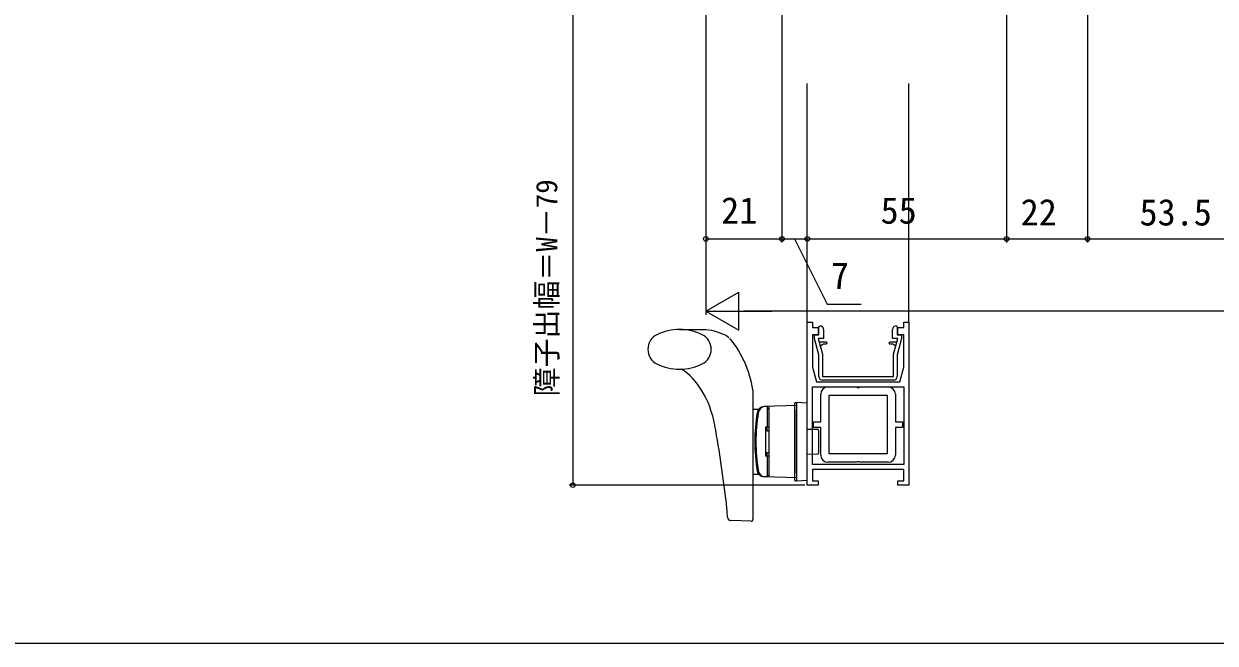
# Model space of a CAD drawing. Units: millimetres, scale not verified. Extents: x -525 to 525, y -783 to 779.
# Drawn here: x -173.4 to 155.3, y -782.9 to -611.9 of the extents above; entities that cross this region are included whole.
import ezdxf
from ezdxf.enums import TextEntityAlignment as Align

# ---------------------------------------------------------------- set-up
doc = ezdxf.new("R2010")
doc.units = ezdxf.units.MM
doc.header["$LTSCALE"] = 4
for name, color, linetype in [('0-2_YKK_11', 7, 'Continuous'), ('0-4_YKK_12', 2, 'Continuous'), ('0-5_YKK_13', 4, 'Continuous'), ('0-8_YKK_ZWAK', 7, 'Continuous')]:
    doc.layers.add(name, color=color, linetype=linetype)
doc.layers.add('0-7_YKK_D', color=6, linetype='Continuous', lineweight=18)
doc.styles.add('ＭＳ ゴシック', font='')
doc.styles.get('ＭＳ ゴシック').set_extended_font_data('MS Gothic')

msp = doc.modelspace()

# ---------------------------------------------------------------- linework, layer by layer
at = {"layer": '0-2_YKK_11'}
msp.add_line((66.588, -710.257), (46.988, -710.257), dxfattribs=at)
for points in [[(42.788, -739.257), (42.788, -694.257), (44.188, -694.257), (44.188, -695.757), (45.788, -695.757), (45.788, -697.757), (44.188, -697.757), (44.188, -706.652), (45.288, -710.757), (68.288, -710.757), (69.388, -706.652), (69.388, -697.757), (67.788, -697.757), (67.788, -695.757), (69.388, -695.757), (69.388, -694.257), (70.788, -694.257), (70.788, -739.257), (67.788, -739.257), (67.788, -738.057), (69.388, -738.057), (69.388, -734.957), (53.029, -734.957), (44.188, -734.957), (44.188, -738.057), (45.788, -738.057), (45.788, -739.257)], [(48.038, -699.757), (46.092, -699.757), (46.36, -700.757), (47.226, -700.257), (48.038, -700.257), (48.288, -700.002)], [(67.485, -699.757), (65.538, -699.757), (65.289, -700.019), (65.538, -700.257), (66.351, -700.257), (67.217, -700.757)], [(44.188, -712.157), (69.388, -712.157), (69.388, -733.557), (52.91, -733.557), (44.188, -733.557)], [(64.788, -714.457), (64.788, -730.657), (48.788, -730.657), (48.788, -714.457)]]:
    msp.add_lwpolyline(points, close=True, dxfattribs=at)
for points in [[(45.988, -709.257), (45.988, -703.235), (44.788, -698.757), (44.788, -697.757), (45.988, -697.757), (45.988, -695.557), (46.288, -695.257)], [(47.288, -696.257), (47.288, -698.757), (45.824, -698.757), (46.988, -703.104), (46.988, -709.257), (66.588, -709.257), (66.588, -703.103), (67.753, -698.757), (66.288, -698.757), (66.288, -696.257)], [(67.288, -695.257), (67.588, -695.557), (67.588, -697.757), (68.788, -697.757), (68.788, -698.757), (67.588, -703.235), (67.588, -709.257)], [(48.488, -712.157), (56.33, -712.157), (56.513, -712.277), (57.063, -712.277), (57.247, -712.157), (65.088, -712.157)], [(46.488, -730.957), (46.488, -723.307), (44.488, -723.307), (44.488, -721.807), (46.488, -721.807), (46.488, -714.157)], [(67.088, -714.157), (67.088, -721.807), (69.088, -721.807), (69.088, -723.307), (67.088, -723.307), (67.088, -730.957)], [(65.088, -732.957), (57.247, -732.957), (57.063, -732.837), (56.513, -732.837), (56.33, -732.957), (48.488, -732.957)]]:
    msp.add_lwpolyline(points, dxfattribs=at)
for centre, radius, start, end in [((46.288, -696.257), 1, 0.00001, 89.99999), ((67.288, -696.257), 1, 89.99955, 179.99781), ((46.988, -709.257), 1, 180.00001, 270.00091), ((66.588, -709.257), 1, 270.00001, 359.99999), ((48.488, -714.157), 2, 90.00001, 179.99999), ((65.088, -714.157), 2, 0.00001, 89.99999), ((48.488, -730.957), 2, 180.00001, 269.99999), ((65.088, -730.957), 2, 270.00001, 359.99999)]:
    msp.add_arc(centre, radius, start, end, dxfattribs=at)
at = {"layer": '0-4_YKK_12'}
for p, q in [((42.788, -694.557), (42.788, -628.372)), ((70.788, -694.557), (70.788, -628.372))]:
    msp.add_line(p, q, dxfattribs=at)
at = {"layer": '0-5_YKK_13'}
for p, q in [((7.538, -696.257), (13.604, -696.257)), ((7.538, -707.257), (8.049, -707.257)), ((27.788, -712.894), (27.788, -748.739)), ((39.562, -716.477), (39.788, -716.457)), ((39.788, -716.457), (39.788, -718.455)), ((42.788, -716.64), (39.789, -716.457)), ((42.788, -718.637), (42.788, -716.64)), ((27.788, -718.257), (29.282, -718.257)), ((39.788, -717.257), (30.832, -717.57)), ((31.788, -717.559), (31.142, -717.582)), ((31.788, -723.257), (31.788, -717.559)), ((31.788, -718.057), (32.288, -718.057)), ((32.288, -736.995), (32.288, -717.519)), ((32.288, -723.257), (32.288, -718.057)), ((39.283, -719.998), (39.288, -719.998)), ((39.288, -716.776), (39.288, -718.457)), ((39.288, -718.457), (39.288, -736.057)), ((39.788, -717.257), (39.788, -737.257)), ((39.788, -736.059), (39.788, -718.455)), ((42.788, -735.877), (42.788, -718.637)), ((17.279, -722.868), (17.238, -722.655)), ((31.608, -723.257), (31.608, -724.257)), ((31.608, -724.257), (32.288, -724.257)), ((42.788, -723.757), (45.591, -723.781)), ((45.888, -724.081), (45.888, -730.432)), ((32.288, -731.257), (31.288, -731.257)), ((31.608, -730.257), (31.608, -731.257)), ((31.608, -730.257), (32.288, -730.257)), ((31.788, -736.955), (31.788, -731.257)), ((32.288, -736.457), (32.288, -731.257)), ((45.591, -730.732), (42.788, -730.757)), ((27.788, -736.257), (29.282, -736.257)), ((31.788, -736.457), (32.288, -736.457)), ((39.288, -734.516), (39.283, -734.516)), ((39.288, -736.057), (39.288, -737.738)), ((39.788, -736.059), (39.788, -738.057)), ((39.788, -737.257), (30.832, -736.944)), ((31.788, -736.955), (31.142, -736.932)), ((39.562, -738.037), (39.788, -738.057)), ((27.271, -749.239), (21.714, -749.045))]:
    msp.add_line(p, q, dxfattribs=at)
for points in [[(13.563, -696.257), (14.765, -696.297), (16.359, -696.506), (17.345, -696.731), (19.699, -697.563), (20.456, -697.95), (21.153, -698.475)], [(21.611, -699.049), (21.591, -699.011), (21.558, -698.958), (21.527, -698.903), (21.488, -698.844), (21.459, -698.796), (21.428, -698.749)], [(21.611, -699.049), (23.019, -700.947), (23.695, -701.979), (24.273, -702.953), (25.396, -705.109)], [(32.288, -723.257), (31.288, -723.257), (31.288, -731.257)], [(39.789, -738.057), (42.788, -737.873), (42.788, -735.877)]]:
    msp.add_lwpolyline(points, dxfattribs=at)
for centre, radius, start, end in [((7.538, -710.288), 14.031, 90, 116.48104), ((7.531, -710.288), 14.031, 63.51896, 90), ((3.288, -701.757), 4.5, 116.48104, 243.51896), ((11.781, -701.757), 4.5, 296.48104, 63.51896), ((7.538, -693.226), 14.031, 243.51896, 270), ((7.531, -693.226), 14.031, 270, 296.48104), ((-4.712, -718.617), 33, 9.98655, 24.10382), ((-1.142, -721.677), 17.1, 30.40967, 57.48757), ((-10.332, -727.547), 28, 10.06111, 31.25004), ((39.588, -716.776), 0.3, 95, 180), ((78.788, -727.257), 50.5, 170.87872, 189.12128), ((79.101, -727.257), 50.5, 170.89292, 189.10708), ((30.902, -719.568), 2, 92, 170.87872), ((31.212, -719.58), 2, 92, 170.89292), ((29.282, -718.007), 0.25, 270, 316.05064), ((-324.212, -784.457), 347, 6.65301, 10.22358), ((45.588, -724.081), 0.3, 0, 89.5), ((45.588, -730.432), 0.3, 270.5, 0), ((30.902, -734.945), 2, 189.12128, 268), ((31.212, -734.933), 2, 189.10708, 268), ((29.282, -736.507), 0.25, 43.94936, 90), ((39.588, -737.738), 0.3, 180, 265), ((-29.212, -750.048), 50, 2.24995, 6.65301), ((21.749, -748.045), 1, 182.24995, 268), ((27.288, -748.739), 0.5, 268, 0)]:
    msp.add_arc(centre, radius, start, end, dxfattribs=at)
at = {"layer": '0-7_YKK_D', "color": 1}
for p, q in [((120.107, -588.879), (120.107, -672.257)), ((97.788, -605.872), (97.788, -672.257)), ((97.788, -671.257), (120.107, -671.257))]:
    msp.add_line(p, q, dxfattribs=at)
at = {"layer": '0-7_YKK_D'}
for p, q in [((120.107, -589.379), (120.107, -672.257)), ((-21.932, -599.872), (-21.932, -739.257)), ((14.788, -599.872), (14.788, -672.257)), ((14.788, -599.872), (14.788, -692.257)), ((35.788, -600.372), (35.788, -672.257)), ((35.788, -600.372), (35.788, -672.257)), ((97.788, -599.572), (97.788, -672.257)), ((14.788, -671.257), (35.788, -671.257)), ((35.788, -671.257), (42.788, -671.257)), ((42.788, -671.257), (97.788, -671.257)), ((120.107, -671.257), (173.607, -671.257)), ((14.788, -691.257), (23.882, -686.007)), ((23.882, -696.507), (23.882, -686.007)), ((14.788, -691.257), (23.882, -696.507)), ((14.788, -691.257), (32.975, -691.257)), ((296.106, -691.257), (25.288, -691.257)), ((42.088, -739.257), (-22.932, -739.257))]:
    msp.add_line(p, q, dxfattribs=at)
msp.add_lwpolyline([(39.288, -671.257), (48.273, -689.257), (57.67, -689.257)], dxfattribs=at)
for centre in [(14.788, -671.257), (35.788, -671.257), (35.788, -671.257), (42.788, -671.257), (42.788, -671.257), (97.788, -671.257), (120.107, -671.257), (-21.932, -739.257)]:
    msp.add_circle(centre, 0.637, dxfattribs=at)
at = {"layer": '0-7_YKK_D', "color": 1}
for centre in [(97.788, -671.257), (120.107, -671.257)]:
    msp.add_circle(centre, 0.637, dxfattribs=at)
at = {"layer": '0-8_YKK_ZWAK'}
msp.add_lwpolyline([(-525, -782.9), (525, -782.9), (525, 747.1)], dxfattribs=at)

# ---------------------------------------------------------------- texts
at = {"layer": '0-7_YKK_D', "style": 'ＭＳ ゴシック'}
msp.add_text('障子出幅＝W－79', height=5.865, rotation=90, dxfattribs=at).set_placement((-24.478, -714.769), align=Align.BOTTOM_LEFT)
for s, p in [('21', (19.01, -669.257)), ('55', (63.016, -669.257)), ('53.5', (134.471, -669.757)), ('7', (49.307, -687.257))]:
    msp.add_text(s, height=7.331, dxfattribs=at).set_placement(p, align=Align.BOTTOM_LEFT)
at = {"layer": '0-7_YKK_D', "color": 1, "style": 'ＭＳ ゴシック'}
msp.add_text('22', height=7.331, dxfattribs=at).set_placement((101.675, -669.757), align=Align.BOTTOM_LEFT)

doc.saveas('drawing.dxf')
